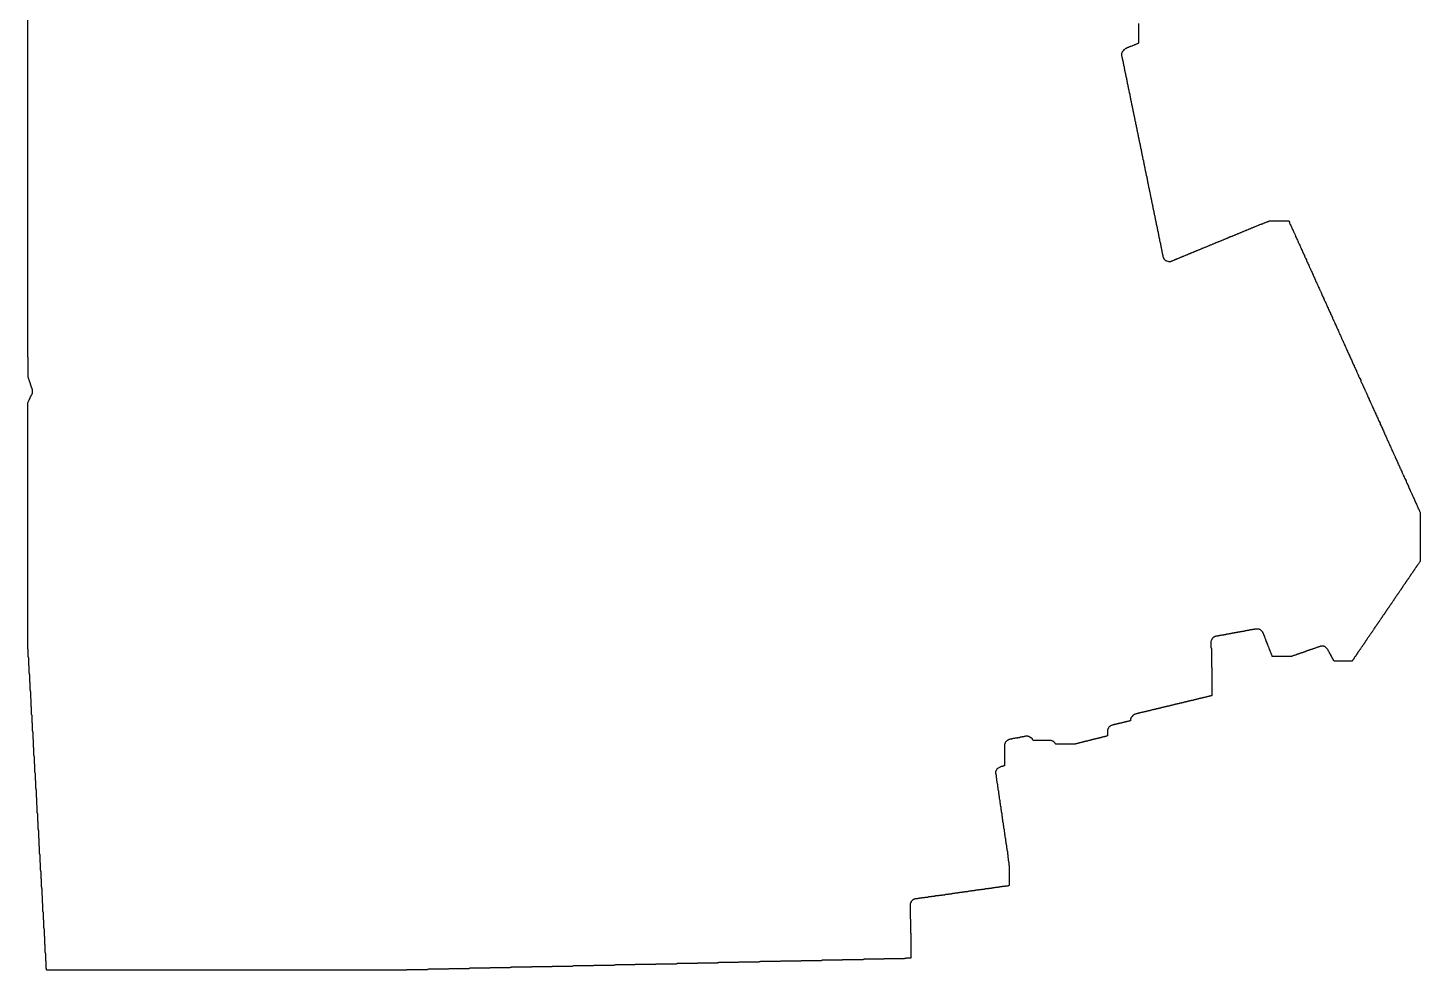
# Model space of a CAD drawing. Header units: metres. Extents: x -2719 to 142947, y 549 to 197657.
# Drawn here: x -2719 to 142947, y 549 to 99103 of the extents above; entities that cross this region are included whole.
import ezdxf

# ---------------------------------------------------------------- set-up
doc = ezdxf.new("R2010")
doc.units = ezdxf.units.M
doc.layers.add('alpha_boundary_shrunk', color=7, linetype='Continuous')

msp = doc.modelspace()

# ---------------------------------------------------------------- linework, layer by layer
at = {"layer": 'alpha_boundary_shrunk', "color": 1}
msp.add_lwpolyline([(113495, 99554), (113495, 97485), (113425, 97450), (113417, 97446), (113408, 97445), (113363, 97434), (113319, 97420), (113277, 97401), (113178, 97351), (113170, 97347), (113161, 97346), (113116, 97335), (113072, 97321), (113030, 97302), (112931, 97252), (112923, 97249), (112914, 97247), (112869, 97237), (112825, 97222), (112783, 97203), (112684, 97154), (112676, 97150), (112667, 97148), (112622, 97138), (112578, 97123), (112536, 97104), (112437, 97055), (112429, 97051), (112420, 97050), (112375, 97039), (112331, 97024), (112289, 97005), (112190, 96956), (112091, 96907), (112045, 96880), (112001, 96849), (111961, 96813), (111862, 96714), (111829, 96678), (111800, 96638), (111775, 96596), (111754, 96552), (111737, 96506), (111725, 96458), (111718, 96410), (111716, 96361), (111716, 96212), (111718, 96166), (111724, 96120), (111735, 96075), (111750, 96031), (111766, 95994), (111767, 95968), (111774, 95922), (111785, 95877), (111799, 95833), (111815, 95799), (111815, 95768), (111817, 95721), (111823, 95675), (111834, 95630), (111849, 95586), (111864, 95552), (111864, 95520), (111866, 95474), (111873, 95428), (111883, 95383), (111898, 95339), (111914, 95304), (111914, 95273), (111916, 95227), (111922, 95181), (111933, 95136), (111948, 95092), (111963, 95057), (111963, 95026), (111965, 94980), (111972, 94934), (111982, 94889), (111997, 94845), (112012, 94810), (112012, 94779), (112015, 94733), (112021, 94687), (112032, 94642), (112046, 94598), (112062, 94563), (112062, 94532), (112064, 94486), (112070, 94440), (112081, 94395), (112096, 94351), (112112, 94314), (112113, 94288), (112120, 94242), (112130, 94197), (112145, 94153), (112161, 94118), (112161, 94087), (112163, 94041), (112169, 93995), (112180, 93950), (112195, 93906), (112210, 93871), (112210, 93840), (112212, 93794), (112219, 93748), (112229, 93703), (112244, 93659), (112259, 93624), (112259, 93593), (112262, 93547), (112268, 93501), (112279, 93456), (112293, 93412), (112309, 93377), (112309, 93346), (112311, 93300), (112317, 93254), (112328, 93209), (112343, 93165), (112358, 93130), (112358, 93099), (112360, 93053), (112367, 93007), (112378, 92962), (112392, 92918), (112408, 92883), (112408, 92852), (112410, 92806), (112416, 92760), (112427, 92715), (112442, 92671), (112457, 92636), (112457, 92605), (112459, 92559), (112466, 92513), (112476, 92468), (112491, 92424), (112507, 92387), (112509, 92361), (112515, 92315), (112526, 92270), (112541, 92226), (112556, 92191), (112556, 92160), (112558, 92114), (112565, 92068), (112575, 92023), (112590, 91979), (112605, 91944), (112605, 91913), (112608, 91867), (112614, 91821), (112625, 91776), (112639, 91732), (112655, 91697), (112655, 91666), (112657, 91620), (112663, 91574), (112674, 91529), (112689, 91485), (112704, 91450), (112704, 91419), (112706, 91373), (112713, 91327), (112723, 91282), (112738, 91238), (112754, 91203), (112754, 91172), (112756, 91126), (112762, 91080), (112773, 91035), (112788, 90991), (112803, 90956), (112803, 90925), (112805, 90879), (112812, 90833), (112822, 90788), (112837, 90744), (112853, 90707), (112855, 90681), (112861, 90635), (112872, 90590), (112886, 90546), (112902, 90511), (112902, 90480), (112904, 90434), (112910, 90388), (112921, 90343), (112936, 90299), (112951, 90264), (112951, 90233), (112953, 90187), (112960, 90141), (112970, 90096), (112985, 90052), (113001, 90017), (113001, 89986), (113003, 89940), (113009, 89894), (113020, 89849), (113035, 89805), (113050, 89770), (113050, 89739), (113052, 89693), (113059, 89647), (113069, 89602), (113084, 89558), (113100, 89523), (113100, 89492), (113102, 89445), (113108, 89400), (113119, 89354), (113134, 89311), (113149, 89276), (113149, 89245), (113151, 89198), (113158, 89152), (113168, 89107), (113183, 89063), (113199, 89027), (113200, 89001), (113207, 88955), (113218, 88910), (113232, 88866), (113248, 88831), (113248, 88800), (113250, 88754), (113256, 88708), (113267, 88663), (113282, 88619), (113297, 88584), (113297, 88553), (113299, 88507), (113306, 88461), (113316, 88416), (113331, 88372), (113347, 88337), (113347, 88306), (113349, 88259), (113355, 88214), (113366, 88168), (113381, 88125), (113396, 88090), (113396, 88059), (113398, 88012), (113405, 87967), (113415, 87921), (113430, 87877), (113445, 87843), (113445, 87812), (113448, 87765), (113454, 87719), (113465, 87674), (113479, 87630), (113495, 87596), (113495, 87565), (113497, 87518), (113503, 87472), (113514, 87427), (113529, 87383), (113545, 87346), (113546, 87321), (113553, 87275), (113563, 87230), (113578, 87186), (113594, 87151), (113594, 87120), (113596, 87074), (113602, 87028), (113613, 86982), (113628, 86939), (113643, 86904), (113643, 86873), (113645, 86826), (113652, 86781), (113662, 86735), (113677, 86691), (113693, 86657), (113693, 86626), (113695, 86579), (113701, 86533), (113712, 86488), (113727, 86444), (113742, 86410), (113742, 86379), (113744, 86332), (113750, 86286), (113761, 86241), (113776, 86197), (113791, 86163), (113791, 86131), (113793, 86085), (113800, 86039), (113811, 85994), (113825, 85950), (113841, 85915), (113841, 85884), (113843, 85838), (113849, 85792), (113860, 85747), (113875, 85703), (113890, 85668), (113890, 85637), (113892, 85591), (113899, 85545), (113909, 85500), (113924, 85456), (113941, 85419), (113942, 85393), (113948, 85347), (113959, 85302), (113974, 85258), (113989, 85224), (113989, 85193), (113991, 85146), (113998, 85100), (114008, 85055), (114023, 85011), (114038, 84977), (114038, 84946), (114041, 84899), (114047, 84853), (114058, 84808), (114072, 84764), (114088, 84730), (114088, 84698), (114090, 84652), (114096, 84606), (114107, 84561), (114122, 84517), (114137, 84482), (114137, 84451), (114139, 84405), (114146, 84359), (114156, 84314), (114171, 84270), (114187, 84235), (114187, 84204), (114189, 84158), (114195, 84112), (114206, 84067), (114221, 84023), (114236, 83988), (114236, 83957), (114238, 83911), (114245, 83865), (114255, 83820), (114270, 83776), (114286, 83739), (114288, 83713), (114294, 83667), (114305, 83622), (114319, 83578), (114335, 83544), (114335, 83512), (114337, 83466), (114343, 83420), (114354, 83375), (114369, 83331), (114384, 83296), (114384, 83265), (114386, 83219), (114393, 83173), (114404, 83128), (114418, 83084), (114434, 83049), (114434, 83018), (114436, 82972), (114442, 82926), (114453, 82881), (114468, 82837), (114483, 82802), (114483, 82771), (114485, 82725), (114492, 82679), (114502, 82634), (114517, 82590), (114533, 82555), (114533, 82524), (114535, 82478), (114541, 82432), (114552, 82387), (114567, 82343), (114582, 82308), (114582, 82277), (114584, 82231), (114591, 82185), (114601, 82140), (114616, 82096), (114632, 82059), (114634, 82033), (114640, 81987), (114651, 81942), (114665, 81898), (114681, 81863), (114681, 81832), (114683, 81786), (114689, 81740), (114700, 81695), (114715, 81651), (114730, 81616), (114730, 81585), (114732, 81539), (114739, 81493), (114749, 81448), (114764, 81404), (114780, 81369), (114780, 81338), (114782, 81292), (114788, 81246), (114799, 81201), (114814, 81157), (114829, 81122), (114829, 81091), (114831, 81045), (114838, 80999), (114848, 80954), (114863, 80910), (114878, 80875), (114878, 80844), (114881, 80798), (114887, 80752), (114898, 80707), (114912, 80663), (114928, 80628), (114928, 80597), (114930, 80551), (114936, 80505), (114947, 80460), (114962, 80416), (114977, 80381), (114977, 80350), (114979, 80304), (114986, 80258), (114997, 80213), (115011, 80169), (115028, 80132), (115029, 80106), (115035, 80060), (115046, 80015), (115061, 79971), (115076, 79936), (115076, 79905), (115078, 79859), (115085, 79813), (115095, 79768), (115110, 79724), (115126, 79689), (115126, 79658), (115128, 79612), (115134, 79566), (115145, 79521), (115160, 79477), (115175, 79442), (115175, 79411), (115177, 79365), (115184, 79319), (115194, 79274), (115209, 79230), (115224, 79195), (115224, 79164), (115227, 79118), (115233, 79072), (115244, 79027), (115258, 78983), (115274, 78948), (115274, 78917), (115276, 78871), (115282, 78825), (115293, 78779), (115308, 78736), (115323, 78701), (115323, 78670), (115325, 78623), (115332, 78578), (115342, 78532), (115357, 78488), (115374, 78452), (115375, 78426), (115381, 78380), (115392, 78335), (115407, 78291), (115422, 78256), (115422, 78225), (115424, 78179), (115431, 78133), (115441, 78088), (115456, 78044), (115471, 78009), (115471, 77978), (115474, 77932), (115480, 77886), (115491, 77841), (115505, 77797), (115521, 77762), (115521, 77731), (115523, 77685), (115529, 77639), (115540, 77594), (115555, 77550), (115570, 77515), (115570, 77484), (115572, 77437), (115579, 77392), (115590, 77346), (115604, 77303), (115620, 77268), (115620, 77237), (115622, 77190), (115628, 77144), (115639, 77099), (115654, 77055), (115669, 77021), (115669, 76990), (115671, 76943), (115678, 76897), (115688, 76852), (115703, 76808), (115719, 76771), (115721, 76746), (115727, 76700), (115738, 76655), (115753, 76611), (115768, 76576), (115768, 76545), (115770, 76499), (115777, 76453), (115787, 76408), (115802, 76364), (115817, 76329), (115817, 76298), (115820, 76251), (115826, 76206), (115837, 76160), (115851, 76117), (115867, 76082), (115867, 76051), (115869, 76004), (115875, 75958), (115886, 75913), (115901, 75869), (115916, 75835), (115916, 75804), (115918, 75757), (115925, 75711), (115935, 75666), (115950, 75622), (115966, 75588), (115966, 75557), (115968, 75510), (115974, 75464), (115985, 75419), (116000, 75375), (116015, 75341), (116015, 75309), (116017, 75263), (116024, 75217), (116034, 75172), (116049, 75128), (116068, 75086), (116117, 74987), (116141, 74944), (116169, 74904), (116201, 74867), (116237, 74833), (116275, 74803), (116317, 74776), (116361, 74754), (116406, 74736), (116555, 74687), (116602, 74674), (116650, 74665), (116699, 74661), (116748, 74662), (116797, 74668), (116845, 74679), (116891, 74694), (116936, 74714), (116944, 74718), (116953, 74719), (116998, 74730), (117042, 74745), (117085, 74763), (117183, 74813), (117282, 74862), (117290, 74866), (117299, 74867), (117344, 74878), (117388, 74893), (117430, 74912), (117537, 74965), (117546, 74966), (117591, 74977), (117635, 74992), (117678, 75010), (117776, 75060), (117875, 75109), (117883, 75113), (117892, 75115), (117937, 75125), (117981, 75140), (118023, 75159), (118122, 75208), (118130, 75212), (118139, 75213), (118184, 75224), (118228, 75239), (118271, 75258), (118369, 75307), (118377, 75311), (118386, 75312), (118431, 75323), (118475, 75338), (118518, 75356), (118616, 75406), (118715, 75455), (118723, 75459), (118732, 75460), (118777, 75471), (118821, 75486), (118864, 75505), (118970, 75558), (118979, 75559), (119024, 75570), (119068, 75585), (119111, 75603), (119209, 75653), (119308, 75702), (119316, 75706), (119325, 75708), (119370, 75718), (119414, 75733), (119457, 75752), (119555, 75801), (119563, 75805), (119572, 75806), (119617, 75817), (119661, 75832), (119704, 75851), (119802, 75900), (119810, 75904), (119819, 75905), (119864, 75916), (119908, 75931), (119951, 75949), (120049, 75999), (120148, 76048), (120156, 76052), (120165, 76053), (120210, 76064), (120254, 76079), (120297, 76098), (120395, 76147), (120403, 76151), (120412, 76152), (120457, 76163), (120501, 76178), (120544, 76196), (120642, 76246), (120650, 76250), (120659, 76251), (120704, 76262), (120748, 76277), (120791, 76295), (120890, 76345), (120988, 76394), (120996, 76398), (121005, 76399), (121050, 76410), (121094, 76425), (121137, 76444), (121235, 76493), (121243, 76497), (121252, 76498), (121297, 76509), (121341, 76524), (121384, 76542), (121483, 76592), (121581, 76641), (121589, 76645), (121598, 76646), (121643, 76657), (121687, 76672), (121730, 76691), (121828, 76740), (121836, 76744), (121845, 76745), (121890, 76756), (121934, 76771), (121977, 76789), (122076, 76839), (122083, 76843), (122092, 76844), (122137, 76855), (122181, 76870), (122224, 76888), (122323, 76938), (122429, 76991), (122438, 76992), (122483, 77003), (122527, 77018), (122570, 77037), (122669, 77086), (122676, 77090), (122685, 77091), (122730, 77102), (122774, 77117), (122817, 77135), (123014, 77234), (123022, 77238), (123031, 77239), (123076, 77250), (123120, 77265), (123163, 77284), (123262, 77333), (123269, 77337), (123278, 77338), (123323, 77349), (123367, 77364), (123410, 77382), (123509, 77432), (123516, 77436), (123525, 77437), (123571, 77448), (123614, 77462), (123657, 77481), (123756, 77531), (123855, 77580), (123862, 77584), (123871, 77585), (123916, 77596), (123960, 77611), (124003, 77630), (124102, 77679), (124109, 77683), (124118, 77684), (124164, 77695), (124207, 77710), (124250, 77728), (124357, 77782), (124365, 77783), (124411, 77794), (124455, 77808), (124497, 77827), (124596, 77877), (124695, 77926), (124702, 77930), (124711, 77931), (124757, 77942), (124800, 77957), (124843, 77975), (124942, 78025), (124950, 78029), (124958, 78030), (125004, 78041), (125048, 78055), (125090, 78074), (125189, 78124), (125288, 78173), (125295, 78177), (125304, 78178), (125350, 78189), (125393, 78204), (125436, 78223), (125535, 78272), (125543, 78276), (125551, 78277), (125597, 78288), (125641, 78303), (125683, 78321), (125782, 78371), (125790, 78375), (125799, 78376), (125844, 78387), (125888, 78401), (125930, 78420), (126029, 78470), (126037, 78474), (126046, 78475), (126091, 78485), (126135, 78500), (126177, 78519), (126276, 78568), (126284, 78572), (126293, 78574), (126338, 78584), (126382, 78599), (126424, 78618), (126432, 78622), (126441, 78623), (126486, 78634), (126530, 78648), (126572, 78667), (126671, 78717), (126679, 78721), (126688, 78722), (126733, 78733), (126777, 78747), (126819, 78766), (126918, 78816), (126926, 78819), (126935, 78821), (126980, 78831), (127024, 78846), (127067, 78865), (127159, 78911), (129202, 78911), (129212, 78891), (129262, 78792), (129266, 78784), (129267, 78775), (129278, 78730), (129292, 78686), (129311, 78644), (129361, 78545), (129410, 78446), (129459, 78347), (129463, 78339), (129465, 78330), (129475, 78285), (129490, 78241), (129509, 78199), (129558, 78100), (129608, 78001), (129657, 77903), (129707, 77804), (129711, 77796), (129712, 77787), (129722, 77742), (129737, 77698), (129756, 77655), (129855, 77458), (129904, 77359), (129908, 77351), (129909, 77342), (129920, 77297), (129935, 77253), (129954, 77211), (130003, 77112), (130052, 77013), (130102, 76914), (130151, 76815), (130155, 76807), (130156, 76799), (130167, 76753), (130182, 76710), (130201, 76667), (130250, 76568), (130300, 76469), (130349, 76371), (130398, 76272), (130402, 76264), (130404, 76255), (130414, 76210), (130429, 76166), (130448, 76124), (130497, 76025), (130547, 75926), (130596, 75827), (130600, 75819), (130601, 75810), (130612, 75765), (130627, 75721), (130645, 75679), (130695, 75580), (130744, 75481), (130794, 75382), (130843, 75284), (130847, 75276), (130848, 75267), (130859, 75222), (130874, 75178), (130893, 75135), (130942, 75036), (130991, 74938), (131041, 74839), (131045, 74831), (131046, 74822), (131057, 74777), (131071, 74733), (131090, 74691), (131140, 74592), (131189, 74493), (131238, 74394), (131288, 74295), (131292, 74287), (131293, 74278), (131304, 74233), (131318, 74189), (131337, 74147), (131436, 73949), (131486, 73850), (131489, 73843), (131491, 73834), (131501, 73789), (131516, 73745), (131535, 73702), (131584, 73603), (131634, 73505), (131683, 73406), (131733, 73307), (131737, 73299), (131738, 73290), (131748, 73245), (131763, 73201), (131782, 73159), (131831, 73060), (131881, 72961), (131930, 72862), (131980, 72763), (131984, 72755), (131985, 72746), (131996, 72701), (132010, 72657), (132029, 72615), (132079, 72516), (132128, 72417), (132177, 72319), (132181, 72311), (132183, 72302), (132193, 72257), (132208, 72213), (132227, 72170), (132276, 72072), (132326, 71973), (132375, 71874), (132424, 71775), (132428, 71767), (132430, 71758), (132440, 71713), (132455, 71669), (132474, 71627), (132573, 71429), (132622, 71330), (132626, 71322), (132627, 71313), (132638, 71268), (132653, 71224), (132671, 71182), (132721, 71083), (132770, 70984), (132869, 70787), (132873, 70779), (132874, 70770), (132885, 70725), (132900, 70681), (132919, 70638), (132968, 70540), (133017, 70441), (133067, 70342), (133116, 70243), (133120, 70235), (133121, 70226), (133132, 70181), (133147, 70137), (133166, 70095), (133215, 69996), (133264, 69897), (133314, 69798), (133318, 69790), (133319, 69782), (133330, 69736), (133345, 69693), (133363, 69650), (133413, 69551), (133462, 69452), (133512, 69354), (133561, 69255), (133565, 69247), (133566, 69238), (133577, 69193), (133592, 69149), (133610, 69107), (133660, 69008), (133709, 68909), (133759, 68810), (133763, 68802), (133764, 68793), (133774, 68748), (133789, 68704), (133808, 68662), (133857, 68563), (133907, 68464), (134006, 68266), (134010, 68259), (134011, 68250), (134022, 68205), (134036, 68161), (134055, 68118), (134154, 67921), (134203, 67822), (134207, 67814), (134209, 67805), (134219, 67760), (134234, 67716), (134253, 67674), (134302, 67575), (134352, 67476), (134401, 67377), (134450, 67278), (134454, 67270), (134456, 67261), (134466, 67216), (134481, 67172), (134500, 67130), (134549, 67031), (134599, 66932), (134648, 66833), (134698, 66735), (134701, 66727), (134703, 66718), (134713, 66673), (134728, 66629), (134747, 66586), (134796, 66488), (134846, 66389), (134895, 66290), (134899, 66282), (134900, 66273), (134911, 66228), (134926, 66184), (134945, 66142), (134994, 66043), (135043, 65944), (135093, 65845), (135142, 65746), (135146, 65738), (135147, 65729), (135158, 65684), (135173, 65640), (135192, 65598), (135291, 65400), (135340, 65302), (135344, 65294), (135345, 65285), (135356, 65240), (135371, 65196), (135389, 65153), (135439, 65054), (135488, 64956), (135587, 64758), (135591, 64750), (135592, 64741), (135603, 64696), (135618, 64652), (135636, 64610), (135686, 64511), (135735, 64412), (135785, 64313), (135834, 64214), (135838, 64207), (135839, 64198), (135850, 64152), (135865, 64109), (135884, 64066), (135933, 63967), (135982, 63869), (136032, 63770), (136036, 63762), (136037, 63753), (136048, 63708), (136062, 63664), (136081, 63621), (136131, 63523), (136180, 63424), (136229, 63325), (136279, 63226), (136283, 63218), (136284, 63209), (136295, 63164), (136309, 63120), (136328, 63078), (136427, 62880), (136476, 62781), (136480, 62773), (136482, 62765), (136492, 62719), (136507, 62675), (136526, 62633), (136575, 62534), (136625, 62435), (136724, 62238), (136728, 62230), (136729, 62221), (136739, 62176), (136754, 62132), (136773, 62090), (136822, 61991), (136872, 61892), (136921, 61793), (136925, 61785), (136926, 61776), (136937, 61731), (136952, 61687), (136971, 61645), (137020, 61546), (137069, 61447), (137119, 61348), (137168, 61249), (137172, 61242), (137174, 61233), (137184, 61188), (137199, 61144), (137218, 61101), (137317, 60904), (137366, 60805), (137415, 60706), (137419, 60698), (137421, 60689), (137431, 60644), (137446, 60600), (137465, 60558), (137514, 60459), (137613, 60261), (137617, 60253), (137618, 60244), (137629, 60199), (137644, 60155), (137662, 60113), (137712, 60014), (137761, 59915), (137860, 59718), (137864, 59710), (137865, 59701), (137876, 59656), (137891, 59612), (137910, 59569), (138008, 59372), (138058, 59273), (138062, 59265), (138063, 59256), (138074, 59211), (138088, 59167), (138107, 59125), (138157, 59026), (138206, 58927), (138255, 58828), (138305, 58729), (138309, 58721), (138310, 58712), (138321, 58667), (138336, 58623), (138354, 58581), (138404, 58482), (138453, 58383), (138503, 58285), (138552, 58186), (138556, 58178), (138557, 58169), (138568, 58124), (138583, 58080), (138601, 58037), (138651, 57939), (138750, 57741), (138754, 57733), (138755, 57724), (138765, 57679), (138780, 57635), (138799, 57593), (138898, 57395), (138947, 57296), (139001, 57189), (139002, 57181), (139013, 57135), (139027, 57092), (139046, 57049), (139096, 56950), (139145, 56851), (139194, 56753), (139198, 56745), (139200, 56736), (139210, 56691), (139225, 56647), (139244, 56604), (139293, 56506), (139343, 56407), (139441, 56209), (139445, 56201), (139447, 56192), (139457, 56147), (139472, 56103), (139491, 56061), (139540, 55962), (139590, 55863), (139639, 55764), (139643, 55756), (139644, 55747), (139655, 55702), (139670, 55658), (139689, 55616), (139738, 55517), (139787, 55418), (139837, 55320), (139886, 55221), (139890, 55213), (139891, 55204), (139902, 55159), (139917, 55115), (139936, 55073), (140034, 54875), (140084, 54776), (140133, 54677), (140137, 54669), (140138, 54660), (140149, 54615), (140164, 54571), (140183, 54529), (140232, 54430), (140331, 54232), (140335, 54225), (140336, 54216), (140347, 54171), (140362, 54127), (140380, 54084), (140430, 53985), (140479, 53887), (140529, 53788), (140582, 53681), (140583, 53672), (140594, 53627), (140609, 53583), (140627, 53541), (140677, 53442), (140726, 53343), (140776, 53244), (140780, 53236), (140781, 53227), (140792, 53182), (140806, 53138), (140825, 53096), (140874, 52997), (140924, 52898), (140973, 52799), (141023, 52701), (141027, 52693), (141028, 52684), (141039, 52639), (141053, 52595), (141072, 52552), (141171, 52355), (141220, 52256), (141270, 52157), (141274, 52149), (141275, 52140), (141286, 52095), (141300, 52051), (141319, 52009), (141369, 51910), (141467, 51712), (141471, 51704), (141473, 51695), (141483, 51650), (141498, 51606), (141517, 51564), (141566, 51465), (141616, 51366), (141665, 51268), (141719, 51161), (141720, 51152), (141730, 51107), (141745, 51063), (141764, 51020), (141813, 50922), (141863, 50823), (141912, 50724), (141916, 50716), (141917, 50707), (141928, 50662), (141943, 50618), (141962, 50576), (142060, 50378), (142110, 50279), (142159, 50180), (142163, 50172), (142164, 50164), (142175, 50118), (142190, 50074), (142209, 50032), (142258, 49933), (142308, 49834), (142357, 49736), (142361, 49728), (142362, 49719), (142373, 49674), (142388, 49630), (142406, 49587), (142456, 49489), (142505, 49390), (142555, 49291), (142604, 49192), (142608, 49184), (142609, 49175), (142620, 49130), (142635, 49086), (142653, 49044), (142752, 48846), (142802, 48747), (142855, 48641), (142856, 48632), (142867, 48587), (142882, 48543), (142901, 48500), (142947, 48408), (142947, 43307), (142936, 43286), (142909, 43256), (142878, 43212), (142851, 43166), (142838, 43140), (142797, 43098), (142761, 43058), (142729, 43015), (142703, 42968), (142689, 42940), (142662, 42910), (142631, 42866), (142604, 42820), (142590, 42792), (142563, 42762), (142532, 42718), (142505, 42672), (142491, 42643), (142464, 42613), (142433, 42570), (142406, 42523), (142392, 42495), (142365, 42465), (142334, 42422), (142308, 42375), (142293, 42347), (142267, 42317), (142235, 42274), (142209, 42227), (142195, 42199), (142168, 42169), (142136, 42125), (142110, 42079), (142097, 42052), (142055, 42011), (142019, 41971), (141988, 41928), (141962, 41881), (141947, 41853), (141921, 41823), (141889, 41779), (141863, 41733), (141849, 41704), (141822, 41675), (141790, 41631), (141764, 41585), (141750, 41556), (141723, 41526), (141692, 41483), (141665, 41436), (141651, 41408), (141624, 41378), (141593, 41335), (141566, 41288), (141552, 41260), (141525, 41230), (141494, 41186), (141467, 41140), (141453, 41111), (141426, 41082), (141395, 41038), (141369, 40992), (141356, 40965), (141314, 40924), (141278, 40884), (141247, 40840), (141220, 40794), (141206, 40766), (141179, 40736), (141148, 40692), (141122, 40646), (141107, 40617), (141081, 40587), (141049, 40544), (141023, 40497), (141009, 40469), (140982, 40439), (140950, 40396), (140924, 40349), (140910, 40321), (140883, 40291), (140852, 40247), (140825, 40201), (140811, 40173), (140784, 40143), (140753, 40099), (140726, 40053), (140712, 40024), (140685, 39994), (140654, 39951), (140627, 39904), (140614, 39878), (140573, 39837), (140537, 39797), (140506, 39753), (140479, 39707), (140465, 39678), (140438, 39649), (140407, 39605), (140380, 39558), (140366, 39530), (140339, 39500), (140308, 39457), (140281, 39410), (140267, 39382), (140241, 39352), (140209, 39309), (140183, 39262), (140169, 39234), (140142, 39204), (140110, 39160), (140084, 39114), (140070, 39085), (140043, 39056), (140012, 39012), (139985, 38965), (139971, 38937), (139944, 38907), (139913, 38864), (139886, 38817), (139873, 38791), (139832, 38750), (139796, 38710), (139764, 38666), (139738, 38620), (139724, 38591), (139697, 38561), (139666, 38518), (139639, 38471), (139625, 38443), (139598, 38413), (139567, 38370), (139540, 38323), (139526, 38295), (139499, 38265), (139468, 38221), (139441, 38175), (139427, 38147), (139400, 38117), (139369, 38073), (139343, 38027), (139328, 37998), (139302, 37968), (139270, 37925), (139244, 37878), (139230, 37850), (139203, 37820), (139171, 37777), (139145, 37730), (139132, 37704), (139090, 37662), (139055, 37622), (139023, 37579), (138997, 37532), (138983, 37504), (138956, 37474), (138924, 37431), (138898, 37384), (138884, 37356), (138857, 37326), (138826, 37283), (138799, 37236), (138785, 37208), (138758, 37178), (138727, 37134), (138700, 37088), (138686, 37059), (138659, 37030), (138628, 36986), (138601, 36939), (138587, 36911), (138560, 36881), (138529, 36838), (138503, 36791), (138488, 36763), (138462, 36733), (138430, 36690), (138404, 36643), (138391, 36617), (138349, 36575), (138313, 36535), (138282, 36492), (138255, 36445), (138241, 36417), (138214, 36387), (138183, 36344), (138157, 36297), (138142, 36269), (138116, 36239), (138084, 36195), (138058, 36149), (138044, 36120), (138017, 36091), (137985, 36047), (137959, 36001), (137945, 35972), (137918, 35942), (137887, 35899), (137860, 35852), (137846, 35824), (137819, 35794), (137788, 35751), (137761, 35704), (137747, 35676), (137720, 35646), (137689, 35602), (137662, 35556), (137649, 35530), (137608, 35488), (137572, 35448), (137541, 35405), (137514, 35358), (137500, 35330), (137473, 35300), (137442, 35256), (137415, 35210), (137401, 35182), (137374, 35152), (137343, 35108), (137317, 35062), (137302, 35033), (137276, 35003), (137244, 34960), (137218, 34913), (137204, 34885), (137177, 34855), (137145, 34812), (137119, 34765), (137105, 34737), (137078, 34707), (137047, 34663), (137020, 34617), (137006, 34589), (136979, 34559), (136948, 34515), (136921, 34469), (136908, 34442), (136867, 34401), (136831, 34361), (136799, 34318), (136773, 34271), (136759, 34243), (136732, 34213), (136701, 34169), (136674, 34123), (136660, 34094), (136633, 34065), (136602, 34021), (136575, 33975), (136561, 33946), (136534, 33916), (136503, 33873), (136476, 33826), (136462, 33798), (136436, 33768), (136404, 33725), (136378, 33678), (136364, 33650), (136337, 33620), (136305, 33576), (136279, 33530), (136265, 33501), (136238, 33472), (136207, 33428), (136180, 33382), (136167, 33355), (136125, 33314), (136090, 33274), (136058, 33230), (136032, 33184), (136018, 33156), (135991, 33126), (135959, 33082), (135933, 33036), (135919, 33007), (135892, 32977), (135861, 32934), (135834, 32887), (135824, 32867), (133947, 32867), (133912, 32937), (133862, 33036), (133836, 33082), (133805, 33126), (133778, 33156), (133764, 33184), (133714, 33283), (133665, 33382), (133615, 33480), (133589, 33527), (133557, 33570), (133531, 33600), (133516, 33629), (133467, 33727), (133418, 33826), (133368, 33925), (133319, 34024), (133292, 34071), (133261, 34114), (133225, 34154), (133176, 34203), (133077, 34302), (133041, 34335), (133001, 34364), (132959, 34390), (132915, 34410), (132869, 34427), (132821, 34439), (132772, 34446), (132723, 34449), (132674, 34449), (132628, 34446), (132582, 34440), (132537, 34429), (132493, 34415), (132450, 34396), (132442, 34392), (132434, 34391), (132388, 34380), (132344, 34365), (132302, 34346), (132294, 34342), (132285, 34341), (132240, 34331), (132196, 34316), (132154, 34297), (132055, 34248), (132047, 34244), (132038, 34242), (131993, 34232), (131949, 34217), (131907, 34198), (131899, 34194), (131890, 34193), (131845, 34182), (131801, 34167), (131759, 34149), (131751, 34145), (131742, 34143), (131697, 34133), (131653, 34118), (131610, 34099), (131602, 34095), (131593, 34094), (131548, 34083), (131504, 34069), (131462, 34050), (131454, 34046), (131445, 34045), (131400, 34034), (131356, 34019), (131314, 34000), (131306, 33996), (131297, 33995), (131252, 33985), (131208, 33970), (131166, 33951), (131158, 33947), (131149, 33946), (131104, 33935), (131060, 33920), (131017, 33902), (130918, 33852), (130911, 33848), (130902, 33847), (130857, 33836), (130813, 33822), (130770, 33803), (130762, 33799), (130753, 33798), (130708, 33787), (130664, 33772), (130622, 33753), (130614, 33749), (130605, 33748), (130560, 33738), (130516, 33723), (130474, 33704), (130466, 33700), (130457, 33699), (130412, 33688), (130368, 33673), (130325, 33655), (130318, 33651), (130309, 33649), (130264, 33639), (130220, 33624), (130177, 33605), (130169, 33601), (130160, 33600), (130115, 33589), (130071, 33574), (130029, 33556), (129930, 33506), (129922, 33502), (129913, 33501), (129868, 33490), (129824, 33476), (129782, 33457), (129774, 33453), (129765, 33452), (129720, 33441), (129676, 33426), (129634, 33407), (129626, 33404), (129617, 33402), (129572, 33392), (129528, 33377), (129493, 33361), (127480, 33361), (127472, 33394), (127457, 33438), (127438, 33480), (127385, 33587), (127384, 33596), (127373, 33641), (127358, 33685), (127340, 33727), (127290, 33826), (127286, 33834), (127285, 33843), (127274, 33888), (127259, 33932), (127241, 33975), (127191, 34073), (127187, 34081), (127186, 34090), (127175, 34135), (127161, 34179), (127142, 34222), (127138, 34229), (127137, 34238), (127126, 34284), (127111, 34327), (127092, 34370), (127043, 34469), (127039, 34477), (127038, 34485), (127027, 34531), (127012, 34575), (126994, 34617), (126944, 34716), (126940, 34724), (126939, 34733), (126928, 34778), (126914, 34822), (126895, 34864), (126845, 34963), (126841, 34971), (126840, 34980), (126830, 35025), (126815, 35069), (126796, 35111), (126792, 35119), (126791, 35128), (126780, 35173), (126765, 35217), (126747, 35259), (126697, 35358), (126693, 35366), (126692, 35375), (126681, 35420), (126667, 35464), (126648, 35506), (126594, 35613), (126593, 35622), (126582, 35667), (126568, 35711), (126549, 35753), (126499, 35852), (126473, 35899), (126442, 35942), (126406, 35982), (126307, 36081), (126271, 36114), (126231, 36143), (126189, 36168), (126145, 36189), (126099, 36206), (126051, 36218), (126002, 36225), (125953, 36228), (125756, 36228), (125709, 36225), (125664, 36219), (125618, 36208), (125575, 36194), (125540, 36178), (125509, 36178), (125462, 36176), (125416, 36170), (125371, 36159), (125327, 36144), (125293, 36129), (125212, 36129), (125166, 36127), (125120, 36120), (125075, 36109), (125031, 36095), (124996, 36079), (124965, 36079), (124919, 36077), (124873, 36071), (124828, 36060), (124784, 36045), (124749, 36030), (124718, 36030), (124672, 36028), (124626, 36021), (124581, 36011), (124537, 35996), (124502, 35980), (124422, 35980), (124375, 35978), (124329, 35972), (124284, 35961), (124240, 35946), (124206, 35931), (124174, 35931), (124128, 35929), (124082, 35922), (124037, 35912), (123993, 35897), (123958, 35882), (123878, 35882), (123832, 35879), (123786, 35873), (123741, 35862), (123697, 35848), (123662, 35832), (123631, 35832), (123585, 35830), (123539, 35824), (123494, 35813), (123450, 35798), (123415, 35783), (123334, 35783), (123288, 35781), (123242, 35774), (123197, 35764), (123153, 35749), (123118, 35733), (123087, 35733), (123041, 35731), (122995, 35725), (122950, 35714), (122906, 35699), (122871, 35684), (122791, 35684), (122745, 35682), (122699, 35675), (122654, 35665), (122610, 35650), (122575, 35635), (122544, 35635), (122497, 35632), (122452, 35626), (122406, 35615), (122363, 35601), (122328, 35585), (122247, 35585), (122201, 35583), (122155, 35577), (122110, 35566), (122066, 35551), (122031, 35536), (122000, 35536), (121954, 35534), (121908, 35527), (121863, 35516), (121819, 35502), (121784, 35486), (121704, 35486), (121657, 35484), (121611, 35478), (121566, 35467), (121522, 35452), (121480, 35433), (121381, 35384), (121341, 35362), (121303, 35336), (121268, 35306), (121235, 35274), (121206, 35238), (121180, 35201), (121158, 35160), (121108, 35062), (121089, 35019), (121075, 34975), (121064, 34930), (121058, 34884), (121055, 34838), (121055, 34393), (121058, 34347), (121064, 34301), (121075, 34256), (121089, 34212), (121105, 34177), (121105, 32367), (121107, 32321), (121113, 32275), (121124, 32230), (121139, 32186), (121154, 32151), (121154, 29257), (121117, 29251), (121072, 29241), (121028, 29226), (120991, 29210), (120966, 29208), (120920, 29202), (120875, 29191), (120831, 29176), (120794, 29160), (120768, 29159), (120722, 29153), (120677, 29142), (120633, 29127), (120596, 29111), (120570, 29110), (120524, 29103), (120479, 29092), (120435, 29078), (120401, 29062), (120369, 29062), (120323, 29060), (120277, 29054), (120232, 29043), (120188, 29028), (120151, 29012), (120126, 29011), (120080, 29004), (120034, 28994), (119991, 28979), (119954, 28962), (119928, 28961), (119882, 28955), (119837, 28944), (119793, 28929), (119756, 28913), (119730, 28912), (119684, 28905), (119639, 28895), (119595, 28880), (119558, 28864), (119533, 28862), (119487, 28856), (119442, 28845), (119398, 28831), (119361, 28814), (119335, 28813), (119289, 28807), (119244, 28796), (119200, 28781), (119165, 28766), (119134, 28766), (119088, 28764), (119042, 28757), (118997, 28747), (118953, 28732), (118916, 28715), (118890, 28714), (118844, 28708), (118799, 28697), (118755, 28682), (118718, 28666), (118692, 28665), (118647, 28658), (118601, 28648), (118558, 28633), (118521, 28617), (118495, 28615), (118449, 28609), (118404, 28598), (118360, 28584), (118323, 28567), (118297, 28566), (118251, 28560), (118206, 28549), (118162, 28534), (118125, 28518), (118099, 28517), (118054, 28510), (118008, 28499), (117965, 28485), (117930, 28469), (117899, 28469), (117852, 28467), (117806, 28461), (117761, 28450), (117717, 28435), (117681, 28419), (117655, 28418), (117609, 28411), (117564, 28401), (117520, 28386), (117483, 28369), (117457, 28368), (117411, 28362), (117366, 28351), (117322, 28336), (117285, 28320), (117259, 28319), (117213, 28312), (117168, 28302), (117124, 28287), (117088, 28271), (117062, 28269), (117016, 28263), (116971, 28252), (116927, 28238), (116890, 28221), (116864, 28220), (116818, 28214), (116773, 28203), (116729, 28188), (116694, 28173), (116663, 28173), (116617, 28171), (116571, 28164), (116526, 28154), (116482, 28139), (116445, 28122), (116419, 28121), (116373, 28115), (116328, 28104), (116284, 28089), (116247, 28073), (116222, 28072), (116176, 28065), (116131, 28055), (116087, 28040), (116050, 28024), (116024, 28022), (115978, 28016), (115933, 28005), (115889, 27991), (115852, 27974), (115826, 27973), (115780, 27967), (115735, 27956), (115691, 27941), (115654, 27925), (115629, 27924), (115583, 27917), (115538, 27906), (115494, 27892), (115459, 27876), (115428, 27876), (115382, 27874), (115336, 27868), (115291, 27857), (115247, 27842), (115210, 27826), (115184, 27825), (115138, 27818), (115093, 27808), (115049, 27793), (115012, 27776), (114986, 27775), (114940, 27769), (114895, 27758), (114851, 27743), (114814, 27727), (114789, 27726), (114743, 27719), (114698, 27709), (114654, 27694), (114617, 27678), (114591, 27676), (114545, 27670), (114500, 27659), (114456, 27645), (114419, 27628), (114393, 27627), (114347, 27621), (114302, 27610), (114258, 27595), (114224, 27580), (114193, 27580), (114146, 27578), (114100, 27571), (114055, 27561), (114011, 27546), (113974, 27529), (113949, 27528), (113903, 27522), (113858, 27511), (113814, 27496), (113777, 27480), (113751, 27479), (113705, 27472), (113660, 27462), (113616, 27447), (113579, 27431), (113553, 27429), (113507, 27423), (113462, 27412), (113418, 27398), (113381, 27381), (113356, 27380), (113310, 27374), (113265, 27363), (113221, 27348), (113178, 27329), (113170, 27325), (113156, 27323), (113108, 27311), (113062, 27295), (113018, 27274), (112976, 27248), (112936, 27219), (112900, 27186), (112801, 27087), (112768, 27051), (112739, 27012), (112714, 26970), (112693, 26925), (112676, 26879), (112664, 26831), (112657, 26783), (112655, 26734), (112655, 26637), (112618, 26632), (112573, 26622), (112529, 26607), (112492, 26591), (112466, 26589), (112420, 26583), (112375, 26572), (112331, 26557), (112294, 26541), (112268, 26540), (112223, 26533), (112177, 26523), (112133, 26508), (112097, 26492), (112071, 26490), (112025, 26484), (111980, 26473), (111936, 26459), (111899, 26442), (111873, 26441), (111827, 26435), (111782, 26424), (111738, 26409), (111703, 26394), (111672, 26394), (111626, 26392), (111580, 26385), (111535, 26375), (111491, 26360), (111454, 26343), (111428, 26342), (111382, 26336), (111337, 26325), (111293, 26310), (111256, 26294), (111231, 26293), (111185, 26286), (111140, 26276), (111096, 26261), (111059, 26245), (111033, 26243), (110987, 26237), (110942, 26226), (110898, 26212), (110861, 26195), (110835, 26194), (110789, 26188), (110744, 26177), (110700, 26162), (110658, 26143), (110559, 26094), (110519, 26072), (110481, 26046), (110446, 26016), (110413, 25984), (110384, 25948), (110358, 25910), (110336, 25870), (110286, 25772), (110267, 25729), (110253, 25685), (110242, 25640), (110236, 25594), (110233, 25548), (110233, 25048), (110201, 25040), (110157, 25026), (110120, 25009), (110094, 25008), (110048, 25002), (110003, 24991), (109959, 24976), (109922, 24960), (109896, 24959), (109851, 24952), (109805, 24942), (109762, 24927), (109725, 24910), (109699, 24909), (109653, 24903), (109608, 24892), (109564, 24877), (109527, 24861), (109501, 24860), (109455, 24853), (109410, 24843), (109366, 24828), (109329, 24812), (109303, 24810), (109258, 24804), (109212, 24793), (109169, 24779), (109132, 24762), (109106, 24761), (109060, 24755), (109015, 24744), (108971, 24729), (108934, 24713), (108908, 24712), (108862, 24705), (108817, 24694), (108773, 24680), (108736, 24663), (108710, 24662), (108665, 24656), (108619, 24645), (108576, 24630), (108539, 24614), (108513, 24613), (108467, 24606), (108422, 24596), (108378, 24581), (108341, 24564), (108315, 24563), (108269, 24557), (108224, 24546), (108180, 24531), (108143, 24515), (108117, 24514), (108072, 24507), (108026, 24497), (107983, 24482), (107946, 24466), (107920, 24464), (107874, 24458), (107829, 24447), (107785, 24433), (107748, 24416), (107722, 24415), (107676, 24409), (107631, 24398), (107587, 24383), (107550, 24367), (107525, 24366), (107479, 24359), (107433, 24349), (107390, 24334), (107353, 24317), (107327, 24316), (107281, 24310), (107236, 24299), (107192, 24284), (107155, 24268), (107129, 24267), (107083, 24260), (107038, 24250), (106994, 24235), (106957, 24219), (106932, 24217), (106886, 24211), (106841, 24200), (106797, 24186), (106762, 24170), (104815, 24170), (104800, 24202), (104775, 24244), (104745, 24284), (104712, 24320), (104614, 24419), (104577, 24452), (104538, 24481), (104496, 24506), (104451, 24527), (104405, 24544), (104358, 24556), (104309, 24563), (104260, 24565), (102462, 24565), (102449, 24603), (102428, 24647), (102402, 24689), (102373, 24729), (102340, 24765), (102304, 24798), (102264, 24827), (102116, 24926), (102074, 24951), (102030, 24972), (101983, 24989), (101936, 25001), (101888, 25008), (101839, 25010), (101690, 25010), (101644, 25008), (101598, 25002), (101553, 24991), (101509, 24976), (101474, 24961), (101443, 24961), (101397, 24959), (101351, 24952), (101306, 24942), (101262, 24927), (101227, 24911), (101196, 24911), (101150, 24909), (101104, 24903), (101059, 24892), (101015, 24877), (100980, 24862), (100949, 24862), (100903, 24860), (100857, 24853), (100812, 24843), (100768, 24828), (100733, 24813), (100653, 24813), (100606, 24810), (100560, 24804), (100515, 24793), (100471, 24779), (100437, 24763), (100406, 24763), (100359, 24761), (100313, 24755), (100268, 24744), (100224, 24729), (100190, 24714), (100158, 24714), (100112, 24712), (100066, 24705), (100021, 24694), (99977, 24680), (99935, 24661), (99836, 24611), (99789, 24585), (99746, 24554), (99706, 24518), (99607, 24419), (99574, 24383), (99545, 24343), (99520, 24301), (99499, 24257), (99482, 24211), (99470, 24163), (99463, 24114), (99461, 24065), (99461, 21935), (99428, 21927), (99384, 21912), (99342, 21894), (99334, 21890), (99325, 21888), (99280, 21878), (99236, 21863), (99199, 21847), (99173, 21845), (99127, 21839), (99082, 21828), (99038, 21814), (98996, 21795), (98897, 21745), (98851, 21719), (98807, 21688), (98767, 21652), (98668, 21553), (98636, 21517), (98607, 21479), (98582, 21438), (98562, 21395), (98545, 21349), (98533, 21303), (98525, 21256), (98522, 21208), (98523, 21160), (98530, 21112), (98540, 21065), (98555, 21020), (98571, 20983), (98571, 20853), (98573, 20807), (98580, 20761), (98591, 20716), (98605, 20672), (98621, 20637), (98621, 20507), (98623, 20461), (98629, 20415), (98640, 20370), (98655, 20326), (98670, 20291), (98670, 20211), (98672, 20165), (98679, 20119), (98689, 20074), (98704, 20030), (98720, 19995), (98720, 19865), (98722, 19819), (98728, 19773), (98739, 19728), (98754, 19684), (98769, 19649), (98769, 19519), (98771, 19473), (98778, 19427), (98788, 19382), (98803, 19338), (98818, 19303), (98818, 19173), (98821, 19127), (98827, 19081), (98838, 19036), (98852, 18992), (98868, 18957), (98868, 18877), (98870, 18830), (98876, 18785), (98887, 18739), (98902, 18696), (98917, 18661), (98917, 18531), (98919, 18485), (98926, 18439), (98936, 18394), (98951, 18350), (98967, 18315), (98967, 18185), (98969, 18139), (98975, 18093), (98986, 18048), (99001, 18004), (99016, 17969), (99016, 17839), (99018, 17793), (99025, 17747), (99035, 17702), (99050, 17658), (99065, 17623), (99065, 17493), (99068, 17447), (99074, 17401), (99085, 17356), (99099, 17312), (99115, 17277), (99115, 17197), (99117, 17150), (99123, 17104), (99134, 17059), (99149, 17015), (99164, 16981), (99164, 16851), (99166, 16804), (99173, 16759), (99184, 16713), (99198, 16670), (99214, 16635), (99214, 16505), (99216, 16459), (99222, 16413), (99233, 16368), (99248, 16324), (99263, 16289), (99263, 16159), (99265, 16113), (99272, 16067), (99282, 16022), (99297, 15978), (99313, 15943), (99313, 15862), (99315, 15816), (99321, 15770), (99332, 15725), (99347, 15681), (99362, 15646), (99362, 15517), (99364, 15470), (99371, 15424), (99381, 15379), (99396, 15335), (99411, 15301), (99411, 15171), (99414, 15124), (99420, 15078), (99431, 15033), (99445, 14989), (99461, 14955), (99461, 14825), (99463, 14778), (99469, 14732), (99480, 14687), (99495, 14643), (99510, 14609), (99510, 14528), (99512, 14482), (99519, 14436), (99529, 14391), (99544, 14347), (99560, 14312), (99560, 14182), (99562, 14136), (99568, 14090), (99579, 14045), (99594, 14001), (99609, 13966), (99609, 13836), (99611, 13790), (99618, 13744), (99628, 13699), (99643, 13655), (99658, 13620), (99658, 13490), (99661, 13444), (99667, 13398), (99678, 13353), (99692, 13309), (99708, 13274), (99708, 13194), (99710, 13148), (99716, 13102), (99727, 13057), (99742, 13013), (99757, 12978), (99757, 12848), (99759, 12802), (99766, 12756), (99777, 12711), (99791, 12667), (99807, 12632), (99807, 12453), (99809, 12406), (99815, 12361), (99826, 12315), (99841, 12272), (99856, 12237), (99856, 12057), (99858, 12011), (99865, 11965), (99875, 11920), (99890, 11876), (99906, 11841), (99906, 11662), (99908, 11616), (99914, 11570), (99925, 11525), (99940, 11481), (99955, 11446), (99955, 9391), (99918, 9386), (99873, 9376), (99829, 9361), (99794, 9345), (99664, 9345), (99618, 9343), (99572, 9337), (99527, 9326), (99483, 9311), (99448, 9296), (99318, 9296), (99272, 9294), (99226, 9287), (99181, 9277), (99137, 9262), (99102, 9247), (98972, 9247), (98926, 9244), (98880, 9238), (98835, 9227), (98791, 9213), (98756, 9197), (98627, 9197), (98580, 9195), (98534, 9189), (98489, 9178), (98445, 9163), (98411, 9148), (98281, 9148), (98234, 9146), (98188, 9139), (98143, 9129), (98099, 9114), (98065, 9098), (97935, 9098), (97888, 9096), (97843, 9090), (97797, 9079), (97754, 9064), (97719, 9049), (97539, 9049), (97493, 9047), (97447, 9040), (97402, 9030), (97358, 9015), (97323, 8999), (97194, 8999), (97147, 8997), (97101, 8991), (97056, 8980), (97012, 8965), (96978, 8950), (96848, 8950), (96801, 8948), (96755, 8942), (96710, 8931), (96666, 8916), (96632, 8901), (96502, 8901), (96455, 8899), (96410, 8892), (96364, 8881), (96320, 8867), (96286, 8851), (96156, 8851), (96109, 8849), (96064, 8843), (96018, 8832), (95975, 8817), (95940, 8802), (95810, 8802), (95764, 8800), (95718, 8793), (95673, 8783), (95629, 8768), (95594, 8752), (95464, 8752), (95418, 8750), (95372, 8744), (95327, 8733), (95283, 8718), (95248, 8703), (95118, 8703), (95072, 8701), (95026, 8694), (94981, 8684), (94937, 8669), (94902, 8654), (94772, 8654), (94726, 8651), (94680, 8645), (94635, 8634), (94591, 8620), (94556, 8604), (94426, 8604), (94380, 8602), (94334, 8596), (94289, 8585), (94245, 8570), (94210, 8555), (94080, 8555), (94034, 8553), (93988, 8546), (93943, 8536), (93899, 8521), (93864, 8505), (93734, 8505), (93688, 8503), (93642, 8497), (93597, 8486), (93553, 8471), (93518, 8456), (93389, 8456), (93342, 8454), (93296, 8447), (93251, 8437), (93207, 8422), (93173, 8407), (93043, 8407), (92996, 8404), (92950, 8398), (92905, 8387), (92861, 8373), (92827, 8357), (92697, 8357), (92650, 8355), (92604, 8349), (92559, 8338), (92515, 8323), (92481, 8308), (92301, 8308), (92255, 8306), (92209, 8299), (92164, 8288), (92120, 8274), (92085, 8258), (91955, 8258), (91909, 8256), (91863, 8250), (91818, 8239), (91774, 8224), (91739, 8209), (91610, 8209), (91563, 8207), (91517, 8200), (91472, 8190), (91428, 8175), (91394, 8159), (91264, 8159), (91217, 8157), (91171, 8151), (91126, 8140), (91082, 8125), (91048, 8110), (90918, 8110), (90871, 8108), (90826, 8101), (90780, 8091), (90736, 8076), (90702, 8061), (90572, 8061), (90526, 8058), (90480, 8052), (90435, 8041), (90391, 8027), (90356, 8011), (90226, 8011), (90180, 8009), (90134, 8003), (90089, 7992), (90045, 7977), (90002, 7958), (89903, 7909), (89863, 7887), (89825, 7861), (89790, 7831), (89758, 7799), (89728, 7763), (89702, 7725), (89680, 7685), (89630, 7587), (89612, 7544), (89597, 7500), (89586, 7455), (89580, 7409), (89578, 7363), (89578, 6078), (89580, 6032), (89586, 5986), (89597, 5941), (89612, 5897), (89627, 5862), (89627, 4546), (89629, 4500), (89636, 4454), (89646, 4409), (89661, 4365), (89676, 4330), (89676, 1785), (89188, 1785), (89142, 1783), (89096, 1776), (89051, 1766), (89007, 1751), (88972, 1735), (87014, 1735), (86968, 1733), (86922, 1727), (86877, 1716), (86833, 1701), (86798, 1686), (84840, 1686), (84793, 1684), (84747, 1677), (84702, 1667), (84658, 1652), (84624, 1637), (82665, 1637), (82619, 1634), (82573, 1628), (82528, 1617), (82484, 1603), (82449, 1587), (80491, 1587), (80445, 1585), (80399, 1579), (80354, 1568), (80310, 1553), (80275, 1538), (78317, 1538), (78270, 1536), (78225, 1529), (78179, 1519), (78136, 1504), (78101, 1488), (76142, 1488), (76096, 1486), (76050, 1480), (76005, 1469), (75961, 1454), (75926, 1439), (73968, 1439), (73922, 1437), (73876, 1430), (73831, 1420), (73787, 1405), (73752, 1389), (71794, 1389), (71748, 1387), (71702, 1381), (71657, 1370), (71613, 1355), (71578, 1340), (69620, 1340), (69573, 1338), (69527, 1331), (69482, 1321), (69438, 1306), (69404, 1291), (67495, 1291), (67448, 1289), (67403, 1282), (67357, 1271), (67313, 1257), (67279, 1241), (65320, 1241), (65274, 1239), (65228, 1233), (65183, 1222), (65139, 1207), (65104, 1192), (63146, 1192), (63100, 1190), (63054, 1183), (63009, 1173), (62965, 1158), (62930, 1142), (60972, 1142), (60926, 1140), (60880, 1134), (60835, 1123), (60791, 1108), (60756, 1093), (58798, 1093), (58751, 1091), (58705, 1084), (58660, 1074), (58616, 1059), (58582, 1044), (56623, 1044), (56577, 1041), (56531, 1035), (56486, 1024), (56442, 1010), (56407, 994), (54449, 994), (54403, 992), (54357, 986), (54312, 975), (54268, 960), (54233, 945), (52275, 945), (52228, 943), (52182, 936), (52137, 926), (52093, 911), (52059, 895), (50100, 895), (50054, 893), (50008, 887), (49963, 876), (49919, 861), (49884, 846), (47926, 846), (47880, 844), (47834, 837), (47789, 827), (47745, 812), (47710, 796), (45801, 796), (45755, 794), (45709, 788), (45664, 777), (45620, 762), (45585, 747), (43627, 747), (43581, 745), (43535, 739), (43490, 728), (43446, 713), (43411, 698), (41453, 698), (41406, 696), (41360, 689), (41315, 678), (41271, 664), (41237, 648), (39278, 648), (39232, 646), (39186, 640), (39141, 629), (39097, 614), (39062, 599), (37104, 599), (37058, 597), (37012, 590), (36967, 580), (36923, 565), (36888, 549), (-746, 549), (-751, 586), (-762, 631), (-776, 675), (-792, 710), (-792, 1334), (-794, 1381), (-800, 1426), (-811, 1472), (-826, 1515), (-841, 1550), (-841, 2174), (-843, 2221), (-850, 2266), (-861, 2312), (-875, 2356), (-891, 2390), (-891, 3064), (-893, 3110), (-899, 3156), (-910, 3201), (-925, 3245), (-940, 3280), (-940, 3904), (-942, 3950), (-949, 3996), (-959, 4041), (-974, 4085), (-990, 4120), (-990, 4744), (-992, 4790), (-998, 4836), (-1009, 4881), (-1024, 4925), (-1039, 4960), (-1039, 5633), (-1041, 5680), (-1048, 5726), (-1058, 5771), (-1073, 5815), (-1088, 5849), (-1088, 6473), (-1091, 6520), (-1097, 6566), (-1108, 6611), (-1122, 6655), (-1138, 6689), (-1138, 7363), (-1140, 7409), (-1146, 7455), (-1157, 7500), (-1172, 7544), (-1187, 7579), (-1187, 8203), (-1189, 8249), (-1196, 8295), (-1206, 8340), (-1221, 8384), (-1237, 8419), (-1237, 9043), (-1239, 9089), (-1245, 9135), (-1256, 9180), (-1271, 9224), (-1286, 9259), (-1286, 9933), (-1288, 9979), (-1295, 10025), (-1305, 10070), (-1320, 10114), (-1335, 10149), (-1335, 10773), (-1338, 10819), (-1344, 10865), (-1355, 10910), (-1369, 10954), (-1385, 10989), (-1385, 11613), (-1387, 11659), (-1393, 11705), (-1404, 11750), (-1419, 11794), (-1434, 11829), (-1434, 12502), (-1436, 12548), (-1443, 12594), (-1454, 12639), (-1468, 12683), (-1484, 12718), (-1484, 13342), (-1486, 13389), (-1492, 13434), (-1503, 13480), (-1518, 13523), (-1533, 13558), (-1533, 14182), (-1535, 14229), (-1542, 14274), (-1552, 14320), (-1567, 14364), (-1583, 14398), (-1583, 15072), (-1585, 15118), (-1591, 15164), (-1602, 15209), (-1617, 15253), (-1632, 15288), (-1632, 15912), (-1634, 15958), (-1641, 16004), (-1651, 16049), (-1666, 16093), (-1681, 16128), (-1681, 16801), (-1684, 16848), (-1690, 16894), (-1701, 16939), (-1715, 16983), (-1731, 17017), (-1731, 17641), (-1733, 17688), (-1739, 17734), (-1750, 17779), (-1765, 17823), (-1780, 17857), (-1780, 18481), (-1782, 18528), (-1789, 18574), (-1799, 18619), (-1814, 18663), (-1830, 18697), (-1830, 19371), (-1832, 19417), (-1838, 19463), (-1849, 19508), (-1864, 19552), (-1879, 19587), (-1879, 20211), (-1881, 20257), (-1888, 20303), (-1898, 20348), (-1913, 20392), (-1928, 20427), (-1928, 21051), (-1931, 21097), (-1937, 21143), (-1948, 21188), (-1962, 21232), (-1978, 21267), (-1978, 21941), (-1980, 21987), (-1986, 22033), (-1997, 22078), (-2012, 22122), (-2027, 22157), (-2027, 22781), (-2029, 22827), (-2036, 22873), (-2047, 22918), (-2061, 22962), (-2077, 22997), (-2077, 23670), (-2079, 23716), (-2085, 23762), (-2096, 23807), (-2111, 23851), (-2126, 23886), (-2126, 24510), (-2128, 24556), (-2135, 24602), (-2145, 24647), (-2160, 24691), (-2176, 24726), (-2176, 25350), (-2178, 25397), (-2184, 25442), (-2195, 25488), (-2210, 25531), (-2225, 25566), (-2225, 26240), (-2227, 26286), (-2234, 26332), (-2244, 26377), (-2259, 26421), (-2274, 26456), (-2274, 27080), (-2277, 27126), (-2283, 27172), (-2294, 27217), (-2308, 27261), (-2324, 27296), (-2324, 27920), (-2326, 27966), (-2332, 28012), (-2343, 28057), (-2358, 28101), (-2373, 28136), (-2373, 28809), (-2375, 28856), (-2382, 28902), (-2392, 28947), (-2407, 28991), (-2423, 29025), (-2423, 29649), (-2425, 29696), (-2431, 29742), (-2442, 29787), (-2457, 29831), (-2472, 29865), (-2472, 30489), (-2474, 30536), (-2481, 30582), (-2491, 30627), (-2506, 30671), (-2521, 30705), (-2521, 31379), (-2524, 31425), (-2530, 31471), (-2541, 31516), (-2555, 31560), (-2571, 31595), (-2571, 32219), (-2573, 32265), (-2579, 32311), (-2590, 32356), (-2605, 32400), (-2620, 32435), (-2620, 33108), (-2622, 33155), (-2629, 33201), (-2639, 33246), (-2654, 33290), (-2670, 33324), (-2670, 33949), (-2672, 33995), (-2678, 34041), (-2689, 34086), (-2704, 34130), (-2719, 34165), (-2719, 34165), (-2719, 59873), (-2673, 59965), (-2654, 60007), (-2639, 60051), (-2629, 60096), (-2628, 60105), (-2624, 60113), (-2574, 60212), (-2525, 60311), (-2475, 60409), (-2426, 60508), (-2377, 60607), (-2327, 60706), (-2278, 60805), (-2259, 60847), (-2244, 60891), (-2234, 60936), (-2227, 60982), (-2225, 61028), (-2225, 61127), (-2227, 61173), (-2234, 61219), (-2244, 61264), (-2259, 61308), (-2278, 61351), (-2282, 61359), (-2283, 61368), (-2294, 61413), (-2308, 61457), (-2327, 61499), (-2331, 61507), (-2332, 61516), (-2343, 61561), (-2358, 61605), (-2377, 61647), (-2381, 61655), (-2382, 61664), (-2392, 61709), (-2407, 61753), (-2426, 61796), (-2430, 61803), (-2431, 61812), (-2442, 61857), (-2457, 61901), (-2475, 61944), (-2479, 61952), (-2481, 61961), (-2491, 62006), (-2506, 62050), (-2525, 62092), (-2529, 62100), (-2530, 62109), (-2541, 62154), (-2555, 62198), (-2574, 62240), (-2578, 62248), (-2579, 62257), (-2590, 62302), (-2605, 62346), (-2624, 62389), (-2628, 62396), (-2629, 62405), (-2639, 62450), (-2654, 62494), (-2670, 62529), (-2670, 64487), (-2672, 64534), (-2678, 64580), (-2689, 64625), (-2704, 64669), (-2719, 64703), (-2719, 149711)], dxfattribs=at)

doc.saveas('drawing.dxf')
